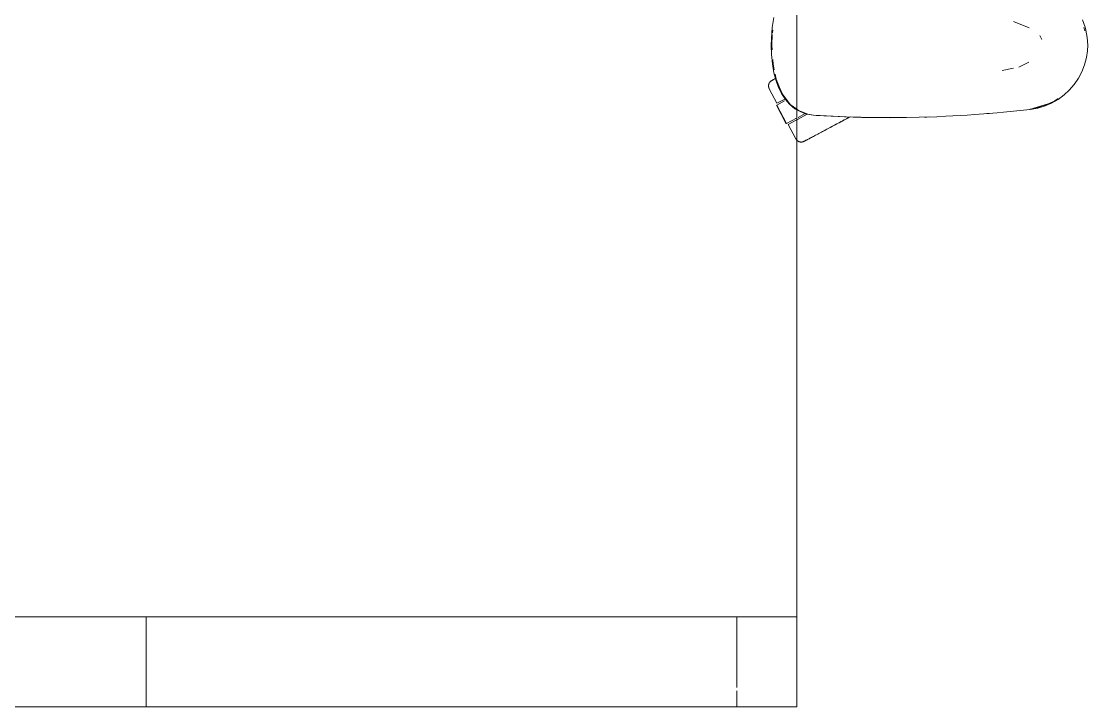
# Model space of a CAD drawing. Header units: millimetres. Extents: x 79795 to 317870, y -36033 to 97293.
# Drawn here: x 201758 to 202470, y 30008 to 30466 of the extents above; entities that cross this region are included whole.
import ezdxf

# ---------------------------------------------------------------- set-up
doc = ezdxf.new("R2010")
doc.units = ezdxf.units.MM
doc.header["$MEASUREMENT"] = 0
doc.layers.add('G-IMPT', color=8, linetype='CONTINUOUS', lineweight=9)
doc.layers.add('I-FURN', color=8, linetype='CONTINUOUS', lineweight=9)

msp = doc.modelspace()

# ---------------------------------------------------------------- linework, layer by layer
at = {"layer": 'G-IMPT'}
for p, q in [((202260.54, 30469.11), (202259.42, 30462.35)), ((202420.51, 30466.24), (202430.94, 30462.1)), ((202466.64, 30467.42), (202468.35, 30462.64)), ((202258.85, 30455.03), (202259.42, 30462.35)), ((202259.53, 30458.84), (202259.76, 30460.47)), ((202467.55, 30462.21), (202468.17, 30460.18)), ((202468.91, 30460.51), (202468.35, 30462.64)), ((202469.79, 30455.57), (202468.91, 30460.51)), ((202258.85, 30455.03), (202258.76, 30450.52)), ((202259.37, 30457.69), (202259.13, 30450.52)), ((202438.46, 30456.57), (202438.16, 30457.02)), ((202439.48, 30454.35), (202438.46, 30456.57)), ((202470.09, 30450.52), (202469.79, 30455.57)), ((202258.76, 30450.52), (202258.94, 30444.19)), ((202259.51, 30438.04), (202258.94, 30444.19)), ((202259.33, 30447.42), (202259.13, 30450.52)), ((202469.27, 30442.16), (202469.92, 30446.68)), ((202470.09, 30450.52), (202469.92, 30446.68)), ((202259.51, 30438.04), (202260.51, 30432.1)), ((202259.92, 30437.7), (202259.72, 30440.9)), ((202260.69, 30433.95), (202259.92, 30437.7)), ((202430.84, 30439.15), (202424.06, 30435.88)), ((202466.18, 30432.59), (202468.01, 30437.3)), ((202469.27, 30442.16), (202468.01, 30437.3)), ((202261.94, 30426.62), (202260.51, 30432.1)), ((202261.96, 30427.74), (202261.25, 30431.2)), ((202413.01, 30433.54), (202420.44, 30435.12)), ((202463.99, 30428.42), (202466.18, 30432.59)), ((202261.94, 30426.62), (202263.52, 30422.29)), ((202261.96, 30427.74), (202264.29, 30422.11)), ((202461.16, 30424.25), (202457.83, 30420.42)), ((202463.99, 30428.42), (202461.16, 30424.25)), ((202265.5, 30418.22), (202263.52, 30422.29)), ((202266.13, 30417.72), (202264.29, 30422.11)), ((202265.5, 30418.22), (202268.16, 30414.17)), ((202271.35, 30410.93), (202266.13, 30417.72)), ((202454.4, 30417.25), (202450.31, 30414.26)), ((202454.4, 30417.25), (202457.83, 30420.42)), ((202268.16, 30414.17), (202270.83, 30411.13)), ((202274.57, 30408.05), (202270.83, 30411.13)), ((202275.76, 30407.66), (202271.35, 30410.93)), ((202431.21, 30407.57), (202443.67, 30411.4)), ((202431.21, 30407.57), (202434.53, 30408.49)), ((202431.73, 30407.57), (202436.77, 30408.47)), ((202440.18, 30409.62), (202431.78, 30407.7)), ((202443.67, 30411.4), (202434.53, 30408.49)), ((202441.63, 30409.93), (202436.77, 30408.47)), ((202440.18, 30409.62), (202448.25, 30413.35)), ((202445.87, 30411.75), (202441.63, 30409.93)), ((202445.87, 30411.75), (202450.31, 30414.26)), ((202450.35, 30414.95), (202448.25, 30413.35)), ((202275.76, 30407.37), (202274.57, 30408.05)), ((202276.97, 30406.76), (202275.76, 30407.66)), ((202278, 30406.1), (202275.76, 30407.37)), ((202283.17, 30404.35), (202276.97, 30406.76)), ((202278, 30406.1), (202281.64, 30404.7)), ((202282.99, 30404.33), (202281.64, 30404.7)), ((202282.99, 30404.33), (202285.38, 30403.89)), ((202283.17, 30404.35), (202287.01, 30403.77)), ((202287.03, 30403.64), (202285.38, 30403.89)), ((202307.6, 30402.59), (202287.03, 30403.64)), ((202308.81, 30402.55), (202287.03, 30403.64)), ((202287.03, 30403.64), (202288.63, 30403.52)), ((202308.81, 30402.55), (202288.63, 30403.52)), ((202329, 30402.09), (202307.6, 30402.59)), ((202319.17, 30402.25), (202307.6, 30402.59)), ((202307.6, 30402.59), (202308.81, 30402.55)), ((202329, 30402.09), (202308.81, 30402.55)), ((202349.18, 30402.13), (202319.17, 30402.25)), ((202329, 30402.09), (202319.17, 30402.25)), ((202319.17, 30402.25), (202338.39, 30402.04)), ((202326.96, 30402.11), (202325.05, 30402.18)), ((202329, 30402.12), (202326.96, 30402.11)), ((202349.18, 30402.13), (202329, 30402.09)), ((202349.18, 30402.13), (202338.39, 30402.04)), ((202349.18, 30402.13), (202357.6, 30402.3)), ((202369.36, 30402.69), (202357.6, 30402.3)), ((202362.54, 30402.43), (202361.04, 30402.42)), ((202364.48, 30402.55), (202362.54, 30402.43)), ((202369.36, 30402.69), (202375.39, 30402.94)), ((202389.52, 30403.75), (202375.39, 30402.94)), ((202394.61, 30404.08), (202389.52, 30403.75)), ((202394.61, 30404.08), (202409.67, 30405.32)), ((202402.8, 30404.73), (202404.47, 30404.89)), ((202409.67, 30405.32), (202413.8, 30405.67)), ((202413.8, 30405.67), (202431.73, 30407.57))]:
    msp.add_line(p, q, dxfattribs=at)
at = {"layer": 'I-FURN'}
for p, q in [((202275.76, 30008.33), (202275.76, 31408.33)), ((202275.76, 31408.33), (202275.76, 30008.33)), ((202256.92, 30423.41), (202256.93, 30423.57)), ((202256.92, 30423.25), (202256.92, 30423.41)), ((202256.92, 30423.09), (202256.92, 30423.25)), ((202256.93, 30422.93), (202256.92, 30423.09)), ((202256.93, 30423.57), (202256.94, 30423.73)), ((202256.95, 30422.77), (202256.93, 30422.93)), ((202256.94, 30423.73), (202256.96, 30423.89)), ((202256.97, 30422.61), (202256.95, 30422.77)), ((202256.96, 30423.89), (202256.99, 30424.05)), ((202257, 30422.45), (202256.97, 30422.61)), ((202256.99, 30424.05), (202257.02, 30424.21)), ((202257.02, 30424.21), (202257.06, 30424.36)), ((202257.06, 30424.36), (202257.11, 30424.52)), ((202257.11, 30424.52), (202257.16, 30424.67)), ((202257.16, 30424.67), (202257.22, 30424.82)), ((202257.22, 30424.82), (202257.28, 30424.97)), ((202257.28, 30424.97), (202257.35, 30425.11)), ((202257.35, 30425.11), (202257.43, 30425.26)), ((202257.43, 30425.26), (202257.51, 30425.4)), ((202257.51, 30425.4), (202257.6, 30425.53)), ((202257.6, 30425.53), (202257.69, 30425.66)), ((202257.69, 30425.66), (202257.79, 30425.79)), ((202257.79, 30425.79), (202257.89, 30425.92)), ((202257.89, 30425.92), (202258, 30426.04)), ((202258, 30426.04), (202258.11, 30426.15)), ((202258.11, 30426.15), (202258.23, 30426.26)), ((202258.23, 30426.26), (202258.35, 30426.37)), ((202258.35, 30426.37), (202258.48, 30426.47)), ((202258.48, 30426.47), (202258.61, 30426.57)), ((202258.61, 30426.57), (202258.74, 30426.66)), ((202258.74, 30426.66), (202258.88, 30426.74)), ((202258.88, 30426.74), (202259.02, 30426.82)), ((202259.02, 30426.82), (202259.05, 30426.84)), ((202259.05, 30426.84), (202259.07, 30426.85)), ((202259.06, 30426.85), (202259.05, 30426.84)), ((202259.1, 30426.87), (202259.06, 30426.85)), ((202259.07, 30426.85), (202259.13, 30426.89)), ((202259.18, 30426.91), (202259.1, 30426.87)), ((202259.13, 30426.89), (202259.23, 30426.94)), ((202259.3, 30426.98), (202259.18, 30426.91)), ((202259.23, 30426.94), (202259.37, 30427.01)), ((202259.47, 30427.06), (202259.3, 30426.98)), ((202259.37, 30427.01), (202259.55, 30427.11)), ((202259.67, 30427.17), (202259.47, 30427.06)), ((202259.55, 30427.11), (202259.77, 30427.23)), ((202259.91, 30427.3), (202259.67, 30427.17)), ((202259.77, 30427.23), (202260.03, 30427.36)), ((202260.19, 30427.45), (202259.91, 30427.3)), ((202260.03, 30427.36), (202260.33, 30427.52)), ((202260.51, 30427.62), (202260.19, 30427.45)), ((202260.33, 30427.52), (202260.66, 30427.7)), ((202260.86, 30427.8), (202260.51, 30427.62)), ((202260.66, 30427.7), (202261.04, 30427.9)), ((202261.25, 30428.01), (202260.86, 30427.8)), ((202261.04, 30427.9), (202261.45, 30428.12)), ((202261.68, 30428.24), (202261.25, 30428.01)), ((202257.04, 30422.29), (202257, 30422.45)), ((202257.08, 30422.14), (202257.04, 30422.29)), ((202257.13, 30421.98), (202257.08, 30422.14)), ((202257.19, 30421.83), (202257.13, 30421.98)), ((202257.25, 30421.68), (202257.19, 30421.83)), ((202257.31, 30421.54), (202257.25, 30421.68)), ((202257.39, 30421.39), (202257.31, 30421.54)), ((202257.39, 30421.39), (202262.54, 30411.71)), ((202262.18, 30410.39), (202268.75, 30398.02)), ((202262.35, 30410.48), (202267.64, 30413.29)), ((202268.93, 30398.12), (202262.35, 30410.48)), ((202262.54, 30411.71), (202267.73, 30414.47)), ((202275.62, 30401.67), (202268.93, 30398.12)), ((202276.24, 30400.87), (202282.71, 30404.31)), ((202281.43, 30404.77), (202276.66, 30402.23)), ((202309.06, 30401.34), (202308.07, 30400.81)), ((202308.53, 30401.05), (202309.52, 30401.58)), ((202310.06, 30401.87), (202309.06, 30401.34)), ((202309.52, 30401.58), (202310.51, 30402.11)), ((202311.05, 30402.39), (202310.06, 30401.87)), ((202310.51, 30402.11), (202311.5, 30402.63)), ((202270.05, 30397.58), (202275.33, 30400.39)), ((202270.05, 30397.58), (202275.2, 30387.89)), ((202295.33, 30394.03), (202294.42, 30393.55)), ((202294.83, 30393.77), (202295.75, 30394.26)), ((202296.25, 30394.52), (202295.33, 30394.03)), ((202295.75, 30394.26), (202296.68, 30394.75)), ((202297.19, 30395.02), (202296.25, 30394.52)), ((202296.68, 30394.75), (202297.62, 30395.25)), ((202298.14, 30395.53), (202297.19, 30395.02)), ((202297.62, 30395.25), (202298.58, 30395.76)), ((202299.1, 30396.04), (202298.14, 30395.53)), ((202298.58, 30395.76), (202299.55, 30396.28)), ((202300.08, 30396.56), (202299.1, 30396.04)), ((202299.55, 30396.28), (202300.53, 30396.8)), ((202301.06, 30397.08), (202300.08, 30396.56)), ((202300.53, 30396.8), (202301.51, 30397.32)), ((202302.05, 30397.61), (202301.06, 30397.08)), ((202301.51, 30397.32), (202302.51, 30397.85)), ((202303.05, 30398.14), (202302.05, 30397.61)), ((202302.51, 30397.85), (202303.51, 30398.38)), ((202304.05, 30398.67), (202303.05, 30398.14)), ((202303.51, 30398.38), (202304.51, 30398.91)), ((202305.05, 30399.2), (202304.05, 30398.67)), ((202304.51, 30398.91), (202305.51, 30399.45)), ((202306.06, 30399.74), (202305.05, 30399.2)), ((202305.51, 30399.45), (202306.52, 30399.98)), ((202307.06, 30400.27), (202306.06, 30399.74)), ((202306.52, 30399.98), (202307.52, 30400.52)), ((202308.07, 30400.81), (202307.06, 30400.27)), ((202307.52, 30400.52), (202308.53, 30401.05)), ((202275.22, 30387.86), (202275.2, 30387.89)), ((202275.3, 30387.72), (202275.22, 30387.86)), ((202275.38, 30387.58), (202275.3, 30387.72)), ((202275.48, 30387.45), (202275.38, 30387.58)), ((202275.57, 30387.32), (202275.48, 30387.45)), ((202275.67, 30387.19), (202275.57, 30387.32)), ((202275.78, 30387.07), (202275.67, 30387.19)), ((202275.89, 30386.95), (202275.78, 30387.07)), ((202276.01, 30386.84), (202275.89, 30386.95)), ((202281.63, 30386.75), (202281.93, 30386.91)), ((202282.1, 30387), (202281.78, 30386.83)), ((202281.93, 30386.91), (202282.26, 30387.08)), ((202282.46, 30387.19), (202282.1, 30387)), ((202282.26, 30387.08), (202282.63, 30387.28)), ((202282.85, 30387.4), (202282.46, 30387.19)), ((202282.63, 30387.28), (202283.04, 30387.5)), ((202283.28, 30387.63), (202282.85, 30387.4)), ((202283.04, 30387.5), (202283.49, 30387.74)), ((202283.75, 30387.87), (202283.28, 30387.63)), ((202283.49, 30387.74), (202283.97, 30387.99)), ((202284.25, 30388.14), (202283.75, 30387.87)), ((202283.97, 30387.99), (202284.49, 30388.27)), ((202284.78, 30388.43), (202284.25, 30388.14)), ((202284.49, 30388.27), (202285.04, 30388.56)), ((202285.35, 30388.73), (202284.78, 30388.43)), ((202285.04, 30388.56), (202285.62, 30388.87)), ((202285.62, 30388.87), (202286.24, 30389.2)), ((202286.24, 30389.2), (202286.89, 30389.55)), ((202286.89, 30389.55), (202287.57, 30389.91)), ((202287.57, 30389.91), (202288.27, 30390.28)), ((202288.27, 30390.28), (202289.01, 30390.67)), ((202289.01, 30390.67), (202289.77, 30391.08)), ((202289.77, 30391.08), (202290.56, 30391.5)), ((202290.56, 30391.5), (202291.37, 30391.93)), ((202291.37, 30391.93), (202292.2, 30392.37)), ((202292.66, 30392.62), (202291.82, 30392.17)), ((202292.2, 30392.37), (202293.06, 30392.83)), ((202293.53, 30393.08), (202292.66, 30392.62)), ((202293.06, 30392.83), (202293.94, 30393.29)), ((202294.42, 30393.55), (202293.53, 30393.08)), ((202293.94, 30393.29), (202294.83, 30393.77)), ((202276.13, 30386.73), (202276.01, 30386.84)), ((202276.25, 30386.63), (202276.13, 30386.73)), ((202276.38, 30386.53), (202276.25, 30386.63)), ((202276.51, 30386.44), (202276.38, 30386.53)), ((202276.65, 30386.35), (202276.51, 30386.44)), ((202276.78, 30386.27), (202276.65, 30386.35)), ((202276.93, 30386.2), (202276.78, 30386.27)), ((202277.07, 30386.13), (202276.93, 30386.2)), ((202277.22, 30386.06), (202277.07, 30386.13)), ((202277.37, 30386), (202277.22, 30386.06)), ((202277.52, 30385.95), (202277.37, 30386)), ((202277.68, 30385.9), (202277.52, 30385.95)), ((202277.83, 30385.86), (202277.68, 30385.9)), ((202277.99, 30385.83), (202277.83, 30385.86)), ((202278.15, 30385.8), (202277.99, 30385.83)), ((202278.31, 30385.78), (202278.15, 30385.8)), ((202278.47, 30385.77), (202278.31, 30385.78)), ((202278.63, 30385.76), (202278.47, 30385.77)), ((202278.79, 30385.76), (202278.63, 30385.76)), ((202278.95, 30385.76), (202278.79, 30385.76)), ((202279.11, 30385.77), (202278.95, 30385.76)), ((202279.27, 30385.79), (202279.11, 30385.77)), ((202279.43, 30385.81), (202279.27, 30385.79)), ((202279.59, 30385.84), (202279.43, 30385.81)), ((202279.75, 30385.88), (202279.59, 30385.84)), ((202279.9, 30385.92), (202279.75, 30385.88)), ((202280.06, 30385.97), (202279.9, 30385.92)), ((202280.21, 30386.03), (202280.06, 30385.97)), ((202280.36, 30386.09), (202280.21, 30386.03)), ((202280.51, 30386.15), (202280.36, 30386.09)), ((202280.65, 30386.23), (202280.51, 30386.15)), ((202280.7, 30386.25), (202280.65, 30386.23)), ((202280.65, 30386.23), (202280.67, 30386.24)), ((202280.65, 30386.23), (202280.65, 30386.23)), ((202280.67, 30386.24), (202280.73, 30386.27)), ((202280.78, 30386.3), (202280.7, 30386.25)), ((202280.73, 30386.27), (202280.83, 30386.32)), ((202280.9, 30386.36), (202280.78, 30386.3)), ((202280.83, 30386.32), (202280.97, 30386.4)), ((202281.06, 30386.45), (202280.9, 30386.36)), ((202280.97, 30386.4), (202281.15, 30386.49)), ((202281.26, 30386.55), (202281.06, 30386.45)), ((202281.15, 30386.49), (202281.37, 30386.61)), ((202281.5, 30386.68), (202281.26, 30386.55)), ((202281.37, 30386.61), (202281.63, 30386.75)), ((202281.78, 30386.83), (202281.5, 30386.68)), ((202235.76, 30068.33), (200715.76, 30068.33)), ((201710.76, 30068.33), (201841.13, 30068.33)), ((201841.13, 30068.33), (202275.76, 30068.33)), ((201841.13, 30008.33), (201841.13, 30068.33)), ((201841.13, 30008.33), (201841.13, 30068.33)), ((202275.76, 30068.33), (202235.76, 30068.33)), ((202235.76, 30021.22), (202235.76, 30068.33)), ((202235.76, 30021.22), (202235.76, 30068.33)), ((202275.76, 30008.33), (202275.76, 30068.33)), ((202275.76, 30008.33), (202275.76, 30068.33)), ((202235.76, 30008.33), (202235.76, 30018.91)), ((202235.76, 30008.33), (202235.76, 30018.91)), ((200715.76, 30008.33), (202235.76, 30008.33)), ((201475.76, 30008.33), (202275.76, 30008.33)), ((202275.76, 30008.33), (201475.76, 30008.33)), ((201841.13, 30008.33), (201710.76, 30008.33)), ((202275.76, 30008.33), (201841.13, 30008.33)), ((202235.76, 30008.33), (202275.76, 30008.33))]:
    msp.add_line(p, q, dxfattribs=at)

doc.saveas('drawing.dxf')
